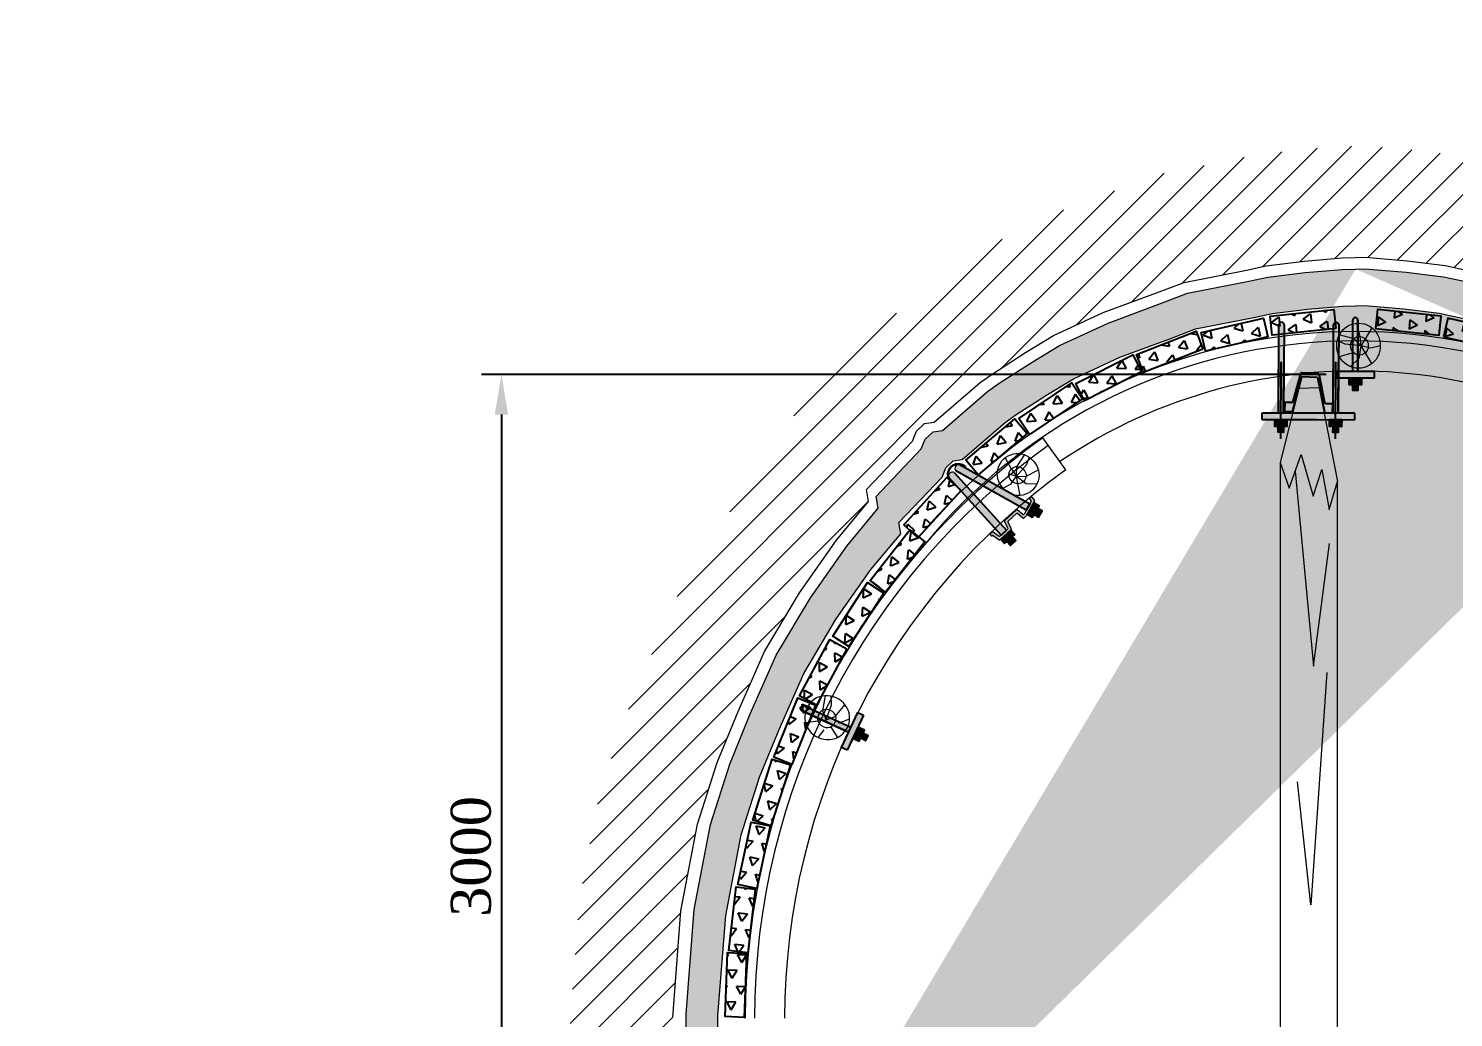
# Model space of a CAD drawing. Header units: millimetres. Extents: x -46762 to 217101, y -107409 to 31524.
# Drawn here: x 88661 to 93115, y -44343 to -41253 of the extents above; entities that cross this region are included whole.
import ezdxf

# ---------------------------------------------------------------- set-up
doc = ezdxf.new("R2010")
doc.units = ezdxf.units.MM
doc.layers.add('АП155', color=130, linetype='Continuous')
doc.styles.get("Standard").update_dxf_attribs({"font": 'TIMES.TTF'})
doc.dimstyles.new('ISO-25', dxfattribs={"dimscale": 50, "dimtxt": 2.5, "dimasz": 2.5, "dimexe": 1.25, "dimexo": 0.625, "dimtad": 1, "dimdec": 0, "dimtxsty": 'Standard', "dimcen": 2.5, "dimadec": 0, "dimazin": 0, "dimtfac": 1, "dimtdec": 0, "dimtmove": 0, "dimatfit": 3, "dimfxl": 1, "dimarcsym": 0})

# ---------------------------------------------------------------- blocks, each defined once
blk = doc.blocks.new('пзска2')
h = blk.add_hatch(color=9)
edge = h.paths.add_edge_path()
edge.add_line((79387.98750919643, 12480.88038879467), (79626.61282625502, 12400.73938868508))
edge.add_line((79626.61282625502, 12400.73938868508), (79619.42709265536, 12379.46739037297))
edge.add_line((79619.42709265536, 12379.46739037297), (79380.50641894205, 12459.07713288825))
edge.add_arc((79388.0866276481, 12468.66130303135), 12.219487769909, 90.46476017502539, 231.6592020791473, ccw=False)
edge = h.paths.add_edge_path()
edge.add_line((79376.41128150029, 12453.27671080609), (79570.36676375166, 12307.02080642545))
edge.add_line((79570.36676375166, 12307.02080642545), (79556.43053562287, 12288.54982692463))
edge.add_line((79556.43053562287, 12288.54982692463), (79362.53888556157, 12434.86732976127))
edge.add_arc((79372.4885213633, 12441.80124308344), 12.12742373903379, 71.12758126217437, 214.8726875495767, ccw=False)
h = blk.add_hatch(color=9)
edge = h.paths.add_edge_path()
edge.add_arc((79627.66398735114, 12420.72381651853), 1.914105600024586, 52.96569549510618, 133.1878639533618)
edge.add_line((79626.35398748063, 12422.11941695804), (79622.81355695822, 12418.79614233415))
edge.add_arc((79624.12355682859, 12417.40054189431), 1.914105600024586, 133.1878639533618, 232.9656954951062)
edge.add_line((79622.97070427213, 12415.8725591618), (79628.84420245845, 12411.44104481605))
edge.add_arc((79627.69134990202, 12409.91306208345), 1.914105600024586, -18.6650954844352, 52.96569549510622, ccw=False)
edge.add_line((79629.5047839201, 12409.30047959075), (79614.98623600847, 12366.32107847746))
edge.add_arc((79612.22517342953, 12367.25527092905), 2.914821109766541, 257.45859269138043, 341.3069946315402, ccw=False)
edge.add_line((79611.59223424859, 12364.40999939622), (79591.76046854799, 12375.53003915623))
edge.add_arc((79590.82431692723, 12373.86048221169), 1.914105600024586, 60.71984011856469, 142.9656954951062)
edge.add_line((79589.29633419457, 12375.0133347681), (79559.30466016682, 12335.26257932364))
edge.add_arc((79560.83264289954, 12334.10972676726), 1.914105600024586, 142.9656954951062, 217.0077024047578)
edge.add_line((79559.30412506853, 12332.95758376856), (79573.74374478357, 12313.80091985691))
edge.add_arc((79572.21522695292, 12312.64877685838), 1.914105600024586, -37.03430450489378, 37.00770240475782, ccw=False)
edge.add_line((79573.74320968543, 12311.49592430188), (79553.3143543138, 12284.41966196534))
edge.add_arc((79551.78637158129, 12285.5725145218), 1.914105600024586, 243.75876048676588, 322.96569549510616, ccw=False)
edge.add_line((79550.94004681602, 12283.85567596226), (79530.18626878763, 12294.08636202247))
edge.add_arc((79529.28421841265, 12292.60412100991), 1.735146477547994, 58.67647690679077, 148.0479790627951)
edge.add_line((79527.81196128958, 12293.52237601954), (79522.58798516571, 12286.59855452305))
edge.add_arc((79524.1159678984, 12285.44570196656), 1.914105600024586, 142.9656954951062, 232.9656954951062)
edge.add_line((79522.96311534199, 12283.91771923393), (79526.78307217342, 12281.03558784272))
edge.add_arc((79527.93592472986, 12282.56357057532), 1.914105600024586, 232.9656954951062, 322.9656954951062)
edge.add_line((79529.46390746254, 12281.41071801892), (79530.39560312434, 12282.64558094673))
edge.add_arc((79531.92358585686, 12281.49272839027), 1.914105600024586, 63.75876048676588, 142.9656954951062, ccw=False)
edge.add_line((79532.76991062213, 12283.2095669499), (79553.5236886504, 12272.97888088954))
edge.add_arc((79554.44295332953, 12274.3886519282), 1.68300384172545, 236.8929700268868, 329.831485954733)
edge.add_line((79555.8979961485, 12273.54286689265), (79584.53142966857, 12311.49341984757))
edge.add_arc((79583.00344693588, 12312.646272404), 1.914105600024586, 322.9656954951062, 397.0077024047578)
edge.add_line((79584.53196476665, 12313.79841540256), (79570.09234505187, 12332.95507931418))
edge.add_arc((79571.62086288244, 12334.1072223128), 1.914105600024586, 142.9656954951062, 217.0077024047578, ccw=False)
edge.add_line((79570.09288014992, 12335.26007486929), (79591.64296116919, 12363.82240185412))
edge.add_arc((79593.17094390187, 12362.66954929769), 1.914105600024586, 60.71984011856472, 142.9656954951062, ccw=False)
edge.add_line((79594.10709552257, 12364.33910624214), (79613.93886122323, 12353.21906648218))
edge.add_arc((79614.87501284402, 12354.88862342658), 1.914105600024586, 240.7198401185647, 322.9656954951062)
edge.add_line((79616.40299557667, 12353.73577087015), (79622.41552269796, 12361.70473235566))
edge.add_arc((79620.88753996545, 12362.85758491213), 1.914105600024586, 322.9656954951062, 341.3349045155648)
edge.add_line((79622.70097398342, 12362.24500241931), (79639.65450114332, 12412.43269670682))
edge.add_arc((79637.84106712518, 12413.04527919958), 1.914105600024586, 341.3349045155648, 412.9656954951062)
edge.add_line((79638.99391968161, 12414.57326193209), (79628.81683990761, 12422.25179925104))
edge = h.paths.add_edge_path(flags=16)
edge.add_arc((79620.88753996545, 12362.85758491213), 1.914105600024586, 322.9656954951062, 341.3349045155648)
edge.add_arc((79620.88753996545, 12362.85758491213), 1.914105600024586, 322.9656954951062, 341.3349045155648)
edge = h.paths.add_edge_path(flags=17)
edge.add_arc((79620.88753996545, 12362.85758491213), 1.914105600024586, 322.9656954951062, 341.3349045155648)
for points in [[(79638.48391189406, 12408.21222226877), (79656.85667648932, 12401.91922041512), (79642.3228326132, 12359.90285361517), (79623.96931663199, 12366.25150191964)], [(79653.34273550026, 12391.76065295233), (79646.02476543353, 12370.60489283986), (79661.44509861642, 12365.46674914093), (79668.66776640742, 12386.61382562178)], [(79583.94558119617, 12310.33219509802), (79599.40411664211, 12298.57659927863), (79572.38519902097, 12263.26957749148), (79556.96244741342, 12275.07193390929)], [(79592.87698438467, 12290.04725683594), (79605.15206058545, 12280.79099684118), (79591.3095542854, 12262.22888473643), (79578.80820147251, 12271.66284811296)]]:
    blk.add_hatch(color=9).paths.add_polyline_path(points)
at = {"color": 7}
for points in [[(79387.98750919643, 12480.88038879467), (79626.61282625502, 12400.73938868508)], [(79376.41128150029, 12453.27671080609), (79570.36676375166, 12307.02080642545), (79556.43053562287, 12288.54982692463), (79362.53888556157, 12434.86732976127)], [(79626.61282625502, 12400.73938868508), (79619.42709265536, 12379.46739037297), (79380.50641894205, 12459.07713288825)], [(79653.34273550026, 12391.76065295233), (79646.02476543353, 12370.60489283986), (79661.44509861642, 12365.46674914093), (79668.66776640742, 12386.61382562178), (79653.34273550026, 12391.76065295233)], [(79592.87698438467, 12290.04725683594), (79605.15206058545, 12280.79099684118), (79591.3095542854, 12262.22888473643), (79578.80820147251, 12271.66284811296), (79592.87698438467, 12290.04725683594)]]:
    blk.add_lwpolyline(points, dxfattribs=at)
at = {"color": 9, "linetype": 'ByBlock', "lineweight": 30}
blk.add_arc((79389.55610634592, 12450.26644457345), 32.10477288046426, 52.17423131706771, 238.6491880507332, dxfattribs=at)
at = {"layer": 'АП155', "color": 7, "lineweight": 9}
for p, q in [((79629.5047839201, 12409.30047959075), (79614.98623600847, 12366.32107847746)), ((79639.65450114332, 12412.43269670682), (79622.70097398342, 12362.24500241931)), ((79622.81355695822, 12418.79614233415), (79626.35398748063, 12422.11941695804)), ((79622.97070427213, 12415.8725591618), (79628.84420245845, 12411.44104481605)), ((79623.96931663199, 12366.25150191964), (79638.48391189406, 12408.21222226877)), ((79628.81683990761, 12422.25179925104), (79638.99391968161, 12414.57326193209)), ((79649.58975455136, 12380.91103701509), (79631.22661426303, 12387.23186209419)), ((79638.48391189406, 12408.21222226877), (79656.85667648932, 12401.91922041512)), ((79656.85667648932, 12401.91922041512), (79642.3228326132, 12359.90285361517)), ((79668.66776640742, 12386.61382562178), (79653.34273550019, 12391.76065295236)), ((79661.44509861642, 12365.46674914093), (79668.66776640742, 12386.61382562178)), ((79559.30466016682, 12335.26257932364), (79589.29633419457, 12375.0133347681)), ((79570.09288014992, 12335.26007486929), (79591.64296116919, 12363.82240185412)), ((79611.59223424859, 12364.40999939622), (79591.76046854799, 12375.53003915623)), ((79613.93886122323, 12353.21906648218), (79594.10709552257, 12364.33910624214)), ((79622.41552269796, 12361.70473235566), (79616.40299557667, 12353.73577087015)), ((79642.3228326132, 12359.90285361517), (79623.96931663199, 12366.25150191964)), ((79646.02476543354, 12370.60489283985), (79661.44509861642, 12365.46674914093)), ((79522.58798516571, 12286.59855452305), (79527.81196128958, 12293.52237601954)), ((79530.18626878763, 12294.08636202247), (79550.94004681602, 12283.85567596226)), ((79553.3143543138, 12284.41966196534), (79573.74320968543, 12311.49592430188)), ((79555.8979961485, 12273.54286689265), (79584.53142966857, 12311.49341984757)), ((79556.96244741342, 12275.07193390929), (79583.94558119617, 12310.33219509802)), ((79573.74374478357, 12313.80091985691), (79559.30412506853, 12332.95758376856)), ((79584.53196476665, 12313.79841540256), (79570.09234505187, 12332.95507931418)), ((79599.40411664211, 12298.57659927863), (79572.38519902097, 12263.26957749148)), ((79581.66704094349, 12307.69697902192), (79581.66704094349, 12307.69697902192)), ((79583.94558119617, 12310.33219509802), (79599.40411664211, 12298.57659927863)), ((79522.96311534199, 12283.91771923393), (79526.78307217342, 12281.03558784272)), ((79529.46390746254, 12281.41071801892), (79530.39560312434, 12282.64558094673)), ((79532.76991062213, 12283.2095669499), (79553.5236886504, 12272.97888088954)), ((79572.38519902097, 12263.26957749148), (79556.96244741342, 12275.07193390929)), ((79559.51661648304, 12278.33896102992), (79559.51661648304, 12278.33896102992)), ((79570.45401430462, 12292.7020645036), (79585.89465783161, 12280.92308838508)), ((79578.80820147251, 12271.66284811296), (79591.3095542854, 12262.22888473643)), ((79591.3095542854, 12262.22888473643), (79605.15206058545, 12280.79099684118)), ((79605.15206058545, 12280.79099684118), (79592.87698438467, 12290.04725683594))]:
    blk.add_line(p, q, dxfattribs=at)
for centre, radius, start, end in [((79388.0866276481, 12468.66130303135), 12.219487769909, 90.46476017502546, 231.6592020791473), ((79372.4885213633, 12441.80124308344), 12.12742373903379, 71.12758126217444, 214.8726875495767), ((79624.12355682859, 12417.40054189431), 1.914105600024586, 133.1878639533618, 232.9656954951062), ((79627.66398735114, 12420.72381651853), 1.914105600024586, 52.96569549510618, 133.1878639533618), ((79627.69134990202, 12409.91306208345), 1.914105600024586, 341.3349045155648, 52.96569549510618), ((79637.84106712518, 12413.04527919958), 1.914105600024586, 341.3349045155648, 52.96569549510618), ((79590.82431692723, 12373.86048221169), 1.914105600024586, 60.71984011856469, 142.9656954951062), ((79593.17094390187, 12362.66954929769), 1.914105600024586, 60.71984011856469, 142.9656954951062), ((79612.22517342953, 12367.25527092905), 2.914821109766541, 257.4585926913804, 341.3069946315402), ((79614.87501284402, 12354.88862342658), 1.914105600024586, 240.7198401185647, 322.9656954951062), ((79620.88753996545, 12362.85758491213), 1.914105600024586, 322.9656954951062, 341.3349045155648), ((79620.88753996545, 12362.85758491213), 1.914105600024586, 322.9656954951062, 341.3349045155648), ((79620.88753996545, 12362.85758491213), 1.914105600024586, 322.9656954951062, 341.3349045155648), ((79620.88753996545, 12362.85758491213), 1.914105600024586, 322.9656954951062, 341.3349045155648), ((79529.28421841265, 12292.60412100991), 1.735146477547994, 58.67647690679077, 148.0479790627951), ((79560.83264289954, 12334.10972676726), 1.914105600024586, 142.9656954951062, 217.0077024047578), ((79571.62086288244, 12334.1072223128), 1.914105600024586, 142.9656954951062, 217.0077024047578), ((79572.21522695292, 12312.64877685838), 1.914105600024586, 322.9656954951062, 37.00770240475778), ((79583.00344693588, 12312.646272404), 1.914105600024586, 322.9656954951062, 37.00770240475778), ((79524.1159678984, 12285.44570196656), 1.914105600024586, 142.9656954951062, 232.9656954951062), ((79527.93592472986, 12282.56357057532), 1.914105600024586, 232.9656954951062, 322.9656954951062), ((79531.92358585686, 12281.49272839027), 1.914105600024586, 63.75876048676592, 142.9656954951062), ((79551.78637158129, 12285.5725145218), 1.914105600024586, 243.7587604867659, 322.9656954951062), ((79554.44295332953, 12274.3886519282), 1.68300384172545, 236.8929700268868, 329.831485954733)]:
    blk.add_arc(centre, radius, start, end, dxfattribs=at)
blk = doc.blocks.new('мальчик')
at = {"color": 7, "linetype": 'ByBlock', "lineweight": 9}
for p, q in [((62110.5411704303, -3203.251974368038), (62085.97194289577, -3164.321193746476)), ((62111.79205275768, -3231.774464713362), (62110.5411704303, -3203.251974368038)), ((62083.27620618363, -3233.022133383558), (62042.34116641428, -3211.960909759669)), ((62111.79852717445, -3231.767395405818), (62083.27620618363, -3233.022133383558)), ((62107.09785335849, -3254.836199794005), (62111.79852717445, -3231.767395405818)), ((62134.35986856846, -3225.069260782394), (62111.79205275768, -3231.774464713362)), ((62100.17231643222, -3292.291638475426), (62107.09785335849, -3254.836199794005))]:
    blk.add_line(p, q, dxfattribs=at)
for points in [[(62146.7858041219, -3174.437593927016), (62127.79529363174, -3209.416393931552), (62111.79175579009, -3231.7676932888), (62081.42476313832, -3254.816826403253), (62047.11996643751, -3255.790661856568)], [(62153.31908767713, -3269.800450136626), (62128.16933134344, -3256.022516857224), (62111.79741108326, -3231.772872682202), (62080.45041735284, -3196.901753586132), (62071.1476882838, -3173.15576927796)]]:
    blk.add_lwpolyline(points, dxfattribs=at)
for centre, radius, start, end in [((62108.099128069, -3224.993232519671), 63.65949652277222, 315.2626785509929, 139.7673758162139), ((62104.71962127228, -3228.683259538283), 63.65949652277222, 135.2626785509929, 319.7673758162139), ((62109.30149624598, -3227.698421052695), 26.00486603317605, 314.8814180920772, 141.3563748268686), ((62107.51981327798, -3229.643810923456), 26.00486603317605, 133.6736795422713, 320.1486362764767)]:
    blk.add_arc(centre, radius, start, end, dxfattribs=at)
blk = doc.blocks.new('малчик')
at = {"color": 7, "linetype": 'ByBlock', "lineweight": 9}
for p, q in [((119615.593246907, 1573.865760420405), (119584.1780287269, 1611.446094139625)), ((119627.7657393114, 1610.4430128768), (119628.4698462511, 1637.569267079249)), ((119644.0689532542, 1563.29150951164), (119627.7657393114, 1610.4430128768)), ((119654.6362349919, 1591.769802840485), (119646.6565953917, 1640.097049478427)), ((119604.7621011095, 1553.266675202045), (119570.7307680805, 1566.50352419159)), ((119644.0723132252, 1563.296417088539), (119615.593246907, 1573.865760420405)), ((119644.0630419651, 1563.292165543156), (119654.6362349919, 1591.769802840485)), ((119668.9597904083, 1560.529138580998), (119644.0630419651, 1563.292165543156)), ((119709.1526768028, 1555.327278835044), (119668.9597904083, 1560.529138580998)), ((119607.6371590696, 1508.77504948611), (119629.9210252962, 1542.627032700286)), ((119669.0404644479, 1508.836633281964), (119650.0863085295, 1532.747085186653))]:
    blk.add_line(p, q, dxfattribs=at)
at = {"color": 7, "linetype": 'ByBlock', "lineweight": 9, "extrusion": (0, 0, -1)}
for centre, major_axis, ratio, start_param, end_param in [((119638.4088399553, 1569.248207332115), (-47.89496162578067, 47.89496162578067), 0.9999999999946823, 3.45771997180005, 6.677934424498158), ((119643.2482390612, 1571.467422897527), (-47.89496162578067, 47.89496162578067), 0.9999999999946823, 0.3161273182102568, 3.536341770908364), ((119643.3077980296, 1568.318162476637), (-19.56506301142971, 19.56506301142971), 0.999999999992481, 0.2883940536884071, 3.5429960212207)]:
    blk.add_ellipse(centre, major_axis=major_axis, ratio=ratio, start_param=start_param, end_param=end_param, dxfattribs=at)
at = {"color": 7, "linetype": 'ByBlock', "lineweight": 9, "extrusion": (0, 0, -0.9999999999999998)}
blk.add_ellipse((119640.7564568189, 1567.148187443883), major_axis=(-19.56506301141584, 19.56506301141584), ratio=0.9999999999939162, start_param=3.451065721488449, end_param=6.705667689021001, dxfattribs=at)
blk = doc.blocks.new('ск16')
h = blk.add_hatch(color=9)
edge = h.paths.add_edge_path()
edge.add_line((76510.91213818084, 28276.66980265561), (76510.91213818084, 28116.66980265561))
edge.add_line((76510.91213818084, 28116.66980265561), (76494.91213818084, 28116.66980265561))
edge.add_line((76494.91213818084, 28116.66980265561), (76494.91213818084, 28276.66980265561))
edge.add_arc((76502.91213818084, 28276.66980265561), 8, 0, 180, ccw=False)
for points in [[(76562.91213818084, 28116.66980265561), (76442.91213818084, 28116.66980265561), (76442.91213818084, 28096.66980265561), (76562.91213818084, 28096.66980265561)], [(76521.91213818084, 28096.66980265561), (76521.91213818084, 28074.66980265561), (76483.91213818084, 28074.66980265561), (76483.91213818084, 28096.66980265561)], [(76494.91213818084, 28074.66980265561), (76510.91213818084, 28074.66980265561), (76510.91213818084, 28056.66980265561), (76494.91213818084, 28056.66980265561)]]:
    blk.add_hatch(color=9).paths.add_polyline_path(points)
at = {"color": 7}
for p, q in [((76494.91213818084, 28116.66980265561), (76494.91213818084, 28276.66980265561)), ((76510.91213818084, 28116.66980265561), (76510.91213818084, 28276.66980265561)), ((76442.91213818084, 28116.66980265561), (76442.91213818084, 28096.66980265561)), ((76562.91213818084, 28116.66980265561), (76442.91213818084, 28116.66980265561)), ((76562.91213818084, 28096.66980265561), (76562.91213818084, 28116.66980265561)), ((76442.91213818084, 28096.66980265561), (76562.91213818084, 28096.66980265561)), ((76494.91213818084, 28074.66980265561), (76494.91213818084, 28056.66980265561)), ((76510.91213818084, 28074.66980265561), (76510.91213818084, 28056.66980265561))]:
    blk.add_line(p, q, dxfattribs=at)
for points in [[(76510.91213818084, 28276.66980265561), (76510.91213818084, 28116.66980265561), (76494.91213818084, 28116.66980265561), (76494.91213818084, 28276.66980265561)], [(76502.91213818084, 28096.66980265561), (76521.91213818084, 28096.66980265561), (76521.91213818084, 28074.66980265561), (76483.91213818084, 28074.66980265561), (76483.91213818084, 28096.66980265561), (76521.91213818084, 28096.66980265561)], [(76521.91213818084, 28096.66980265561), (76521.91213818084, 28074.66980265561), (76483.91213818084, 28074.66980265561), (76483.91213818084, 28096.66980265561), (76521.91213818084, 28096.66980265561)], [(76494.91213818084, 28074.66980265561), (76510.91213818084, 28074.66980265561), (76510.91213818084, 28056.66980265561), (76494.91213818084, 28056.66980265561), (76494.91213818084, 28074.66980265561)]]:
    blk.add_lwpolyline(points, dxfattribs=at)
blk.add_arc((76502.91213818084, 28276.66980265561), 8, 0, 180, dxfattribs=at)
blk = doc.blocks.new('малик')
at = {"color": 7, "linetype": 'ByBlock', "lineweight": 9}
for p, q in [((117428.6909205339, 3163.968094087497), (117438.9293063907, 3122.875612338161)), ((117420.9614535526, 3115.312123301359), (117373.7057752367, 3128.200035569345)), ((117438.9293063907, 3122.875612338161), (117442.4362078757, 3093.83736897826)), ((117476.8090733806, 3149.679889349311), (117455.3292196006, 3115.312123301359)), ((117392.7884114651, 3098.669046341267), (117368.4238110949, 3110.614576150692)), ((117442.4443673377, 3093.837369529778), (117392.7884114651, 3098.669046341267)), ((117442.4413073326, 3093.832269521379), (117420.9614535526, 3115.312123301359)), ((117442.4362078757, 3093.83736897826), (117435.1750152459, 3053.928943744948)), ((117455.3292196006, 3115.312123301359), (117442.4413073326, 3093.832269521379)), ((117455.3321224337, 3072.364357724917), (117442.4413066432, 3093.84246912448)), ((117472.7174443139, 3086.577119380221), (117442.4443673377, 3093.837369529778)), ((117502.3518785533, 3093.841418669588), (117472.7174443139, 3086.577119380221)), ((117420.9643566998, 3072.359711900484), (117373.7104209998, 3059.465411741701)), ((117435.1750152459, 3053.928943744948), (117408.9592397311, 3028.510861341907)), ((117476.8166218418, 3037.999495631244), (117455.3321224337, 3072.364357724917))]:
    blk.add_line(p, q, dxfattribs=at)
at = {"color": 7, "linetype": 'ByBlock', "lineweight": 9, "extrusion": (0, 0, -1)}
for centre, major_axis, ratio, start_param, end_param in [((117434.6703237774, 3096.498831196397), (-47.89496162553311, 47.89496162553311), 0.9999999999990257, 5.458408654375653, 8.678623107073939), ((117437.5578575065, 3095.240444359137), (-19.5650630113129, 19.5650630113129), 0.9999999999981642, 5.430675389852599, 8.685277357385274), ((117434.6706836241, 3091.174856994578), (-47.89496162553311, 47.89496162553311), 0.9999999999990257, 2.31681600078586, 5.537030453484146), ((117437.5580472185, 3092.433634156318), (-19.5650630113204, 19.5650630113204), 0.9999999999974641, 2.310161750473125, 5.564763718006)]:
    blk.add_ellipse(centre, major_axis=major_axis, ratio=ratio, start_param=start_param, end_param=end_param, dxfattribs=at)
blk = doc.blocks.new('затяж')
h = blk.add_hatch()
h.set_pattern_fill('TRIANG', scale=6, style=0)
h.set_pattern_definition([(59.99999999999999, (-60928.14965484699, 7032.150187674619), (-28.5749897581405, 49.49334591314033), [28.575, -28.575]), (120, (-60928.14965484699, 7032.150187674619), (-57.14998975814051, 5.913140350699564e-06), [28.57499999999999, -28.57499999999999]), (0, (-60942.43715484699, 7056.896887674618), (28.575, 49.49334), [28.575, -28.575])])
h.paths.add_polyline_path([(59094.13031474774, -5736.145065864868), (59094.13031474774, -5936.145065864868), (59034.13031474774, -5936.145065864868), (59034.13031474774, -5736.145065864868)])
at = {"color": 7}
blk.add_lwpolyline([(59094.13031474774, -5736.145065864868), (59094.13031474774, -5936.145065864868), (59034.13031474774, -5936.145065864868), (59034.13031474774, -5736.145065864868), (59094.13031474774, -5736.145065864868)], dxfattribs=at)
blk = doc.blocks.new('*D242')
at = {"color": 0, "lineweight": -2}
for p, q in [((92716.58664171002, -42333.96985217428), (90076.4232557416, -42333.96985217428)), ((90138.9232557416, -42458.96985217428), (90138.9232557416, -45220.56930348382)), ((92716.58664171002, -45345.56930348382), (90076.4232557416, -45345.56930348382))]:
    blk.add_line(p, q, dxfattribs=at)
at = {"color": 0, "lineweight": 15}
for points in [[(90118.08992240827, -42458.96985217428), (90159.75658907492, -42458.96985217428), (90138.9232557416, -42333.96985217428)], [(90118.08992240827, -45220.56930348382), (90159.75658907492, -45220.56930348382), (90138.9232557416, -45345.56930348382)]]:
    blk.add_solid(points, dxfattribs=at)
at = {"layer": 'Defpoints', "color": 0, "lineweight": 15}
for p in [(92747.83664171002, -42333.96985217428), (90138.9232557416, -45345.56930348382), (92747.83664171002, -45345.56930348382)]:
    blk.add_point(p, dxfattribs=at)
at = {"color": 0, "lineweight": 15, "insert": (90044.09178494132, -43839.76957782904), "char_height": 125, "attachment_point": 5, "rotation": 90}
blk.add_mtext('3000', dxfattribs=at)
blk = doc.blocks.new('СВПУСИЛ')
for p, q in [((92839.92056259899, -42729.97024166628), (92812.07433528174, -42834.5254429917)), ((92835.68864560979, -42722.83628213483), (92813.13744283852, -42805.17972907244)), ((92890.49647502229, -42731.53135747064), (92839.92056259899, -42729.97024166628)), ((92889.34829006574, -42718.48972523742), (92841.87090192134, -42717.02425091516)), ((92890.49647502229, -42731.53135747064), (92911.8412693842, -42837.60492747583)), ((92895.1603212854, -42724.67198154904), (92912.59007695144, -42808.24951212644)), ((92806.09132797911, -42838.97843119822), (92787.10037272134, -42838.39224146931)), ((92807.98556257886, -42810.02308842212), (92787.99508336019, -42809.40604660222)), ((92937.42391551984, -42814.01843420598), (92917.43343630117, -42813.40139238608)), ((92936.52920488098, -42843.00462907307), (92917.5382496232, -42842.41843934415))]:
    blk.add_line(p, q)
at = {"color": 7}
for p, q in [((92787.99508336019, -42809.40604660222), (92787.10037272134, -42838.39224146931)), ((92937.42391551984, -42814.01843420598), (92936.52920488098, -42843.00462907307))]:
    blk.add_line(p, q, dxfattribs=at)
for centre, radius, start, end in [((92841.68578937539, -42723.02139468079), 5.999999999999999, 88.23202484565921, 178.2320248464925), ((92889.16317751977, -42724.48686900306), 5.999999999999999, 358.2320248464926, 88.23202484565921), ((92806.27644052506, -42832.98128743262), 5.999999999999999, 268.2320248456592, 358.2320248464926), ((92808.13982303382, -42805.02546861746), 4.999999999999999, 268.2320248456592, 358.2320248464926), ((92917.7233621692, -42836.42129557856), 5.999999999999999, 178.2320248464925, 268.2320248456592), ((92917.58769675612, -42808.40377258141), 4.999999999999999, 178.2320248464925, 268.2320248456592)]:
    blk.add_arc(centre, radius, start, end)
blk = doc.blocks.new('спецск')
h = blk.add_hatch(color=9)
edge = h.paths.add_edge_path()
edge.add_line((92785.5398890838, -42466.88011163719), (92783.95573497117, -42742.66077485179))
edge.add_line((92783.95573497117, -42742.66077485179), (92767.95599893623, -42742.56886830785))
edge.add_line((92767.95599893623, -42742.56886830785), (92769.53967341034, -42466.87170394573))
edge.add_arc((92777.53987016655, -42466.70668996213), 8.00189838437035, -1.2418438218481924, 181.1816289845473, ccw=False)
h = blk.add_hatch(color=9)
edge = h.paths.add_edge_path()
edge.add_line((92956.53065366369, -42467.11995945335), (92954.94649955106, -42742.90062266796))
edge.add_line((92954.94649955106, -42742.90062266796), (92938.94676351614, -42742.80871612403))
edge.add_line((92938.94676351614, -42742.80871612403), (92940.53043799025, -42467.11155176189))
edge.add_arc((92948.53063474646, -42466.94653777829), 8.00189838437035, -1.2418438218481924, 181.1816289845473, ccw=False)
for points in [[(92886.94762140264, -42742.51001985621), (92715.95685682274, -42742.27017204004), (92715.84197364282, -42762.2698420837), (92886.83273822271, -42762.50968989986), (93006.83075848463, -42763.19898897942), (93006.94564166456, -42743.19931893576)], [(92794.84067031524, -42762.7236306444), (92794.71429881733, -42784.72326769243), (92756.7149257344, -42784.50498965057), (92756.84129723231, -42762.50535260254)], [(92767.7147442584, -42784.56817539953), (92783.7144802933, -42784.66008194347), (92783.6110854314, -42802.65978498275), (92767.61134939647, -42802.5678784388)], [(92965.83143489517, -42762.96347846057), (92965.70506339724, -42784.9631155086), (92927.70569031431, -42784.74483746674), (92927.83206181222, -42762.74520041872)], [(92938.7055088383, -42784.80802321569), (92954.70524487321, -42784.89992975963), (92954.60185001131, -42802.89963279893), (92938.60211397638, -42802.80772625498)]]:
    blk.add_hatch(color=9).paths.add_polyline_path(points)
at = {"color": 7}
for p, q in [((92767.95599893623, -42742.56886830785), (92768.87506437564, -42582.57150795864)), ((92775.32780616144, -42822.64122019215), (92776.70922314876, -42582.15445813439)), ((92783.95573497117, -42742.66077485179), (92784.87480041054, -42582.66341450257)), ((92938.94676351614, -42742.80871612403), (92939.86582895555, -42582.8113557748)), ((92946.31857074135, -42822.88106800831), (92947.69998772867, -42582.39430595055)), ((92954.94649955106, -42742.90062266796), (92955.86556499045, -42582.90326231874)), ((92715.95685682274, -42742.27017204004), (92715.84197364282, -42762.2698420837)), ((92886.94762140264, -42742.51001985621), (92715.95685682274, -42742.27017204004)), ((93006.94564166456, -42743.19931893576), (92886.94762140264, -42742.51001985621)), ((93006.83075848463, -42763.19898897942), (93006.94564166456, -42743.19931893576)), ((92715.84197364282, -42762.2698420837), (92886.83273822271, -42762.50968989986)), ((92767.7147442584, -42784.56817539953), (92767.61134939647, -42802.5678784388)), ((92783.7144802933, -42784.66008194347), (92783.6110854314, -42802.65978498275)), ((92886.83273822271, -42762.50968989986), (93006.83075848463, -42763.19898897942)), ((92938.7055088383, -42784.80802321569), (92938.60211397638, -42802.80772625498)), ((92954.70524487321, -42784.89992975963), (92954.60185001131, -42802.89963279893))]:
    blk.add_line(p, q, dxfattribs=at)
for points in [[(92785.5398890838, -42466.88011163719), (92783.95573497117, -42742.66077485179), (92767.95599893623, -42742.56886830785), (92769.53967341034, -42466.87170394573)], [(92956.53065366369, -42467.11995945335), (92954.94649955106, -42742.90062266796), (92938.94676351614, -42742.80871612403), (92940.53043799025, -42467.11155176189)], [(92775.84098377377, -42762.61449162348), (92794.84067031524, -42762.7236306444), (92794.71429881733, -42784.72326769243), (92756.7149257344, -42784.50498965057), (92756.84129723231, -42762.50535260254), (92794.84067031524, -42762.7236306444)], [(92794.84067031524, -42762.7236306444), (92794.71429881733, -42784.72326769243), (92756.7149257344, -42784.50498965057), (92756.84129723231, -42762.50535260254), (92794.84067031524, -42762.7236306444)], [(92767.7147442584, -42784.56817539953), (92783.7144802933, -42784.66008194347), (92783.6110854314, -42802.65978498275), (92767.61134939647, -42802.5678784388), (92767.7147442584, -42784.56817539953)], [(92946.83174835368, -42762.85433943965), (92965.83143489517, -42762.96347846057), (92965.70506339724, -42784.9631155086), (92927.70569031431, -42784.74483746674), (92927.83206181222, -42762.74520041872), (92965.83143489517, -42762.96347846057)], [(92965.83143489517, -42762.96347846057), (92965.70506339724, -42784.9631155086), (92927.70569031431, -42784.74483746674), (92927.83206181222, -42762.74520041872), (92965.83143489517, -42762.96347846057)], [(92938.7055088383, -42784.80802321569), (92954.70524487321, -42784.89992975963), (92954.60185001131, -42802.89963279893), (92938.60211397638, -42802.80772625498), (92938.7055088383, -42784.80802321569)]]:
    blk.add_lwpolyline(points, dxfattribs=at)
for centre in [(92777.53987016655, -42466.70668996213), (92948.53063474646, -42466.94653777829)]:
    blk.add_arc(centre, 8.00189838437035, 358.7581561781518, 181.1816289845474, dxfattribs=at)

msp = doc.modelspace()

# ---------------------------------------------------------------- hatches: boundary and pattern name
at = {"lineweight": 0}
h = msp.add_hatch(dxfattribs=at)
h.set_pattern_fill('JIS_WOOD', scale=100, style=0)
h.set_pattern_definition([(45, (31806.47618747782, -39409.25694076146), (-49.99999991609842, 49.99999991609842), [])])
h.paths.add_polyline_path([(94361.3663407605, -42767.22589938336), (94362.87480214612, -42791.09639285459), (93688.04889157471, -42667.11683767446), (93795.11885274567, -42304.2144186743), (93959.69429695304, -42363.38084369409), (93994.25503107428, -42369.04880575238), (93982.83775597281, -42359.25028694158), (93945.33157864967, -42332.69856919092), (93840.62769813859, -42265.53809784059), (93753.11386072857, -42212.43431653282), (93598.40174378647, -42140.58816656613), (93431.42213983957, -42078.79461271585), (93344.89846182233, -42045.9557862623), (93149.94656685874, -42007.64387970101), (93088.6131662443, -41994.50841828087), (92969.86838752267, -41979.70858998402), (92851.6601852822, -41969.73552937178), (92809.00748378073, -41968.85657079284), (92766.35478227926, -41969.73552937178), (92648.1465800388, -41979.70858998402), (92529.40180131717, -41994.50841828087), (92468.06840070274, -42007.64387970101), (92273.11650573913, -42045.9557862623), (92186.5928277219, -42078.79461271585), (92019.613223775, -42140.58816656613), (91864.9011068329, -42212.43431653282), (91777.38726942289, -42265.53809784059), (91672.68338891181, -42332.69856919092), (91635.17721158866, -42359.25028694158), (91491.40468453798, -42482.63855588168), (91461.7125823292, -42487.32388869146), (91436.70846411363, -42510.75228177328), (91424.20640500591, -42541.98967814023), (91280.02524989386, -42693.28107678912), (91286.7148774093, -42731.16660388669), (91186.37277005555, -42851.5097004359), (91070.42210817672, -43016.42380191967), (90961.16107381333, -43199.16665118372), (90878.657396823, -43386.36694674782), (90813.40139735701, -43546.16864434485), (90751.75677085656, -43738.94749101145), (90700.05523506834, -44009.23541554299), (90674.22636825498, -44343.26101829238), (90674.22636825498, -45348.55692992097), (94943.78859930651, -45348.55692992097), (94943.78859930651, -44343.26101829238), (94917.95973249312, -44009.23541554299), (94866.2581967049, -43738.94749101145), (94804.61357020447, -43546.16864434485), (94739.35757073849, -43386.36694674782), (94656.85389374814, -43199.16665118372), (94547.59285938476, -43016.42380191967), (94431.64219750593, -42851.5097004359)])
h.paths.add_polyline_path([(94656.7686650497, -45665.78941036624), (95264.00576663538, -45536.71717993473), (95264.00576663538, -45216.74460512996), (94943.78859930651, -45284.8088652051), (94943.7885993065, -44343.26101829245), (94917.95973249315, -44009.23541554308), (94866.2581967049, -43738.94749101145), (94804.61357020441, -43546.16864434476), (94739.35757073836, -43386.36694674797), (94656.8538937482, -43199.16665118383), (94547.59285938481, -43016.42380191971), (94431.64219750588, -42851.50970043589), (94361.36634076045, -42767.22589938334), (94362.87480214609, -42791.09639285459), (93688.04889157474, -42667.11683767447), (93795.11885274565, -42304.2144186743), (93959.69429695306, -42363.3808436941), (93994.2550310743, -42369.04880575238), (93982.8377559728, -42359.25028694153), (93972.86078805252, -42352.18730011825), (94051.21836285, -42365.03794615412), (94230.8225531174, -42184.76062638231), (94309.1073212062, -42197.66046862718), (94158.91229680163, -42068.76029246095), (94115.78019287999, -42038.22581704771), (93995.37073029226, -41960.99127499483), (93894.72981727074, -41899.9219264909), (93716.81088278734, -41817.29885402919), (93524.7843382484, -41746.23626710137), (93425.28210852857, -41708.4716166798), (93201.08742932044, -41664.41292413431), (93130.55401861382, -41649.30714350115), (92993.99752308396, -41632.28734095977), (92858.05809050743, -41620.81832125569), (92809.00748378073, -41619.80751888991), (92759.95687705404, -41620.81832125569), (92624.0174444775, -41632.28734095977), (92487.46094894764, -41649.30714350115), (92416.92753824106, -41664.41292413431), (92192.7328590329, -41708.4716166798), (92093.2306293131, -41746.23626710137), (91901.20408477413, -41817.29885402919), (91723.28515029073, -41899.9219264909), (91622.64423726921, -41960.99127499483), (91502.23477468148, -42038.22581704771), (91459.10267075984, -42068.76029246095), (91293.76426465157, -42210.65680174208), (91259.61834711148, -42216.04493447332), (91230.86361116357, -42242.98758651741), (91216.48624318969, -42278.91059233941), (91050.67791481083, -42452.89570078564), (91058.37098645358, -42496.46405694784), (90942.97756299676, -42634.85861797944), (90809.63430183611, -42824.50983468576), (90683.98411231823, -43034.66411133942), (90589.10488377934, -43249.94445123814), (90514.06048439344, -43433.71640347472), (90443.16916391795, -43655.41207714131), (90383.7123977615, -43966.24319035259), (90354.00920092611, -44350.37263351439), (90354.00920092611, -45665.78941036624)])
at = {"lineweight": 15}
h = msp.add_hatch(dxfattribs=at)
h.set_pattern_fill('GRAVEL', scale=10, style=0)
h.set_pattern_definition([(228.0128, (182.88, 254), (-2032.001726589601, -2286.002808951258), [34.1721, -3383.05]), (184.9697, (160.02, 228.6), (3048.004930617913, 253.9982075387458), [58.6405, -5805.4]), (132.5104, (101.6, 223.52), (2539.998151833169, -2794.002729246041), [41.34819999999999, -4093.47]), (267.2737, (2.54, 160.02), (253.9988970828173, 5079.998365336643), [53.40049999999999, -5286.639999999999]), (292.8337, (0, 106.68), (-1270.003605550191, 3048.001733005111), [52.3634, -5183.98]), (357.2737, (20.32, 58.42), (-5079.998365336643, 253.9988970828175), [53.40049999999999, -5286.639999999999]), (37.6942, (73.66000000000001, 55.88), (-3302.002086123993, -2539.997735698489), [70.61939999999998, -6991.310000000001]), (72.2553, (129.54, 99.06), (1778.00355654672, 5588.00162060364), [66.672, -6600.53]), (121.4296, (149.86, 162.56), (-2032.000523526448, 3301.996115997269), [53.5813, -5304.55]), (175.2364, (121.92, 208.28), (2793.997805305446, -253.9976162721156), [61.1713, -2997.39]), (222.3974, (60.96, 213.36), (-3048.000091723971, -2793.996365063697), [79.1078, -7831.68]), (138.8141, (254, 157.48), (-1777.998867422474, 1523.997655712401), [27.0005, -2673.06]), (171.4692, (233.68, 175.26), (3301.99495955914, -508.0012800045699), [51.36819999999999, -5085.459999999999]), (225, (182.88, 182.88), (-5.329070518200751e-14, -253.9998268700197), [35.9209, -323.289]), (203.1986, (165.1, 213.36), (1270.004282559083, 508.0022274306265), [19.3441, -1915.06]), (291.8014, (147.32, 205.74), (-254.0001781894509, 762.0004908731864), [27.3566, -1340.48]), (30.9638, (157.48, 180.34), (761.9991954808227, 508.0003958660552), [44.432, -1436.63]), (161.5651, (195.58, 203.2), (508.0002318180981, -253.9996222465077), [32.1287, -771.0899999999999]), (16.38950000000001, (0, 205.74), (2540.001401396935, 761.9984149967804), [45.00880000000001, -4455.88]), (70.3462, (43.18000000000001, 218.44), (-1015.997168867651, -2793.9960488545), [37.7599, -3738.219999999999]), (293.1986, (195.58, 254), (-508.0022274306264, 1270.004282559083), [38.688, -1895.72]), (343.6105, (210.82, 218.44), (-2540.001401396935, 761.9984149967811), [45.0088, -4455.879999999999]), (339.444, (0, 48.26000000000001), (-1270.001576425591, 507.9993836050138), [43.4035, -2126.77]), (294.7751, (40.64, 33.02), (-1269.997040362684, 2793.998702615667), [36.36719999999999, -3600.36]), (66.80140000000002, (198.12, 0), (508.0022274306268, 1270.004282559083), [38.688, -1895.72]), (17.354, (213.36, 35.56), (-3302.000178185996, -1015.998467560563), [42.57829999999999, -4215.239999999999]), (69.444, (73.66000000000001, 0), (-507.9993836050144, -1270.001576425591), [21.7018, -2148.48]), (101.3099, (182.88, 0), (-253.9987462887348, 1015.996746090262), [12.9515, -1282.2]), (165.9638, (180.34, 12.7), (762.0005354697173, -253.9995604123641), [52.3634, -994.905]), (186.0090000000001, (129.54, 25.4), (2539.996254442795, 253.9994068547858), [48.5267, -4804.139999999999]), (303.6901, (157.48, 157.48), (-254.0000871307233, 507.999509923184), [36.6324, -879.178]), (353.1572, (177.8, 127), (4318.001785664343, -508.002275165484), [63.95569999999999, -6331.599999999999]), (60.94540000000001, (241.3, 119.38), (-1015.997636582909, -1777.995761083413), [26.1508, -2588.94]), (90, (254, 142.24), (-254, 254), [15.24, -238.76]), (120.2564, (124.46, 33.02), (1015.997846683611, -1777.999103247756), [35.2867, -3493.39]), (48.01279999999999, (106.68, 63.5), (2032.001726589601, 2286.002808951258), [68.3443, -3348.88]), (0, (152.4, 114.3), (254, 254), [66.04, -187.96]), (325.3048, (218.44, 114.3), (-2539.995599095369, 1778.000169048476), [40.161, -3975.93]), (254.0546, (251.46, 91.44), (-254.0006479701474, -1016.002420320363), [36.9829, -1812.17]), (207.646, (241.3, 55.88), (-4825.998304902272, -2540.001597472339), [60.2145, -5961.25]), (175.4261, (187.96, 27.94), (-3302.000760474751, 253.9987711219462), [63.70289999999999, -6306.579999999999]), (175.4261, (187.96, 27.94), (-3302.000760474751, 253.9987711219462), [63.70289999999999, -6306.579999999999])])
edge = h.paths.add_edge_path()
edge.add_line((90716.08482150058, -45345.3894803196), (90716.08482150058, -44332.53233808861))
edge.add_line((90716.08482150058, -44332.53233808861), (90741.40723994505, -44005.05625696176))
edge.add_line((90741.40723994505, -44005.05625696176), (90792.09502012958, -43740.06809565633))
edge.add_line((90792.09502012958, -43740.06809565633), (90852.53092846335, -43551.06922637534))
edge.add_line((90852.53092846335, -43551.06922637534), (90916.50739852805, -43394.40089539786))
edge.add_line((90916.50739852805, -43394.40089539786), (90997.3933563617, -43210.87119386443))
edge.add_line((90997.3933563617, -43210.87119386443), (91104.51201750227, -43031.71153772321))
edge.add_line((91104.51201750227, -43031.71153772321), (91218.18913699134, -42870.03104607246))
edge.add_line((91218.18913699134, -42870.03104607246), (91316.56375204402, -42752.04761808303))
edge.add_line((91316.56375204402, -42752.04761808303), (91310.00529369558, -42714.90494445797))
edge.add_line((91310.00529369558, -42714.90494445797), (91451.35936733484, -42566.5800438218))
edge.add_line((91451.35936733484, -42566.5800438218), (91463.61628802867, -42535.95514542282))
edge.add_line((91463.61628802867, -42535.95514542282), (91488.13012941647, -42512.98613259751))
edge.add_line((91488.13012941647, -42512.98613259751), (91517.24003354274, -42508.39266905851))
edge.add_line((91517.24003354274, -42508.39266905851), (91658.19349143555, -42387.42377794076))
edge.add_line((91658.19349143555, -42387.42377794076), (91694.96425351709, -42361.39268210679))
edge.add_line((91694.96425351709, -42361.39268210679), (91797.61511676325, -42295.54908274372))
edge.add_line((91797.61511676325, -42295.54908274372), (91883.41299657698, -42243.48655204983))
edge.add_line((91883.41299657698, -42243.48655204983), (92035.09154259865, -42173.0491501217))
edge.add_line((92035.09154259865, -42173.0491501217), (92198.79703666424, -42112.4672345822))
edge.add_line((92198.79703666424, -42112.4672345822), (92283.62417197524, -42080.27230668657))
edge.add_line((92283.62417197524, -42080.27230668657), (92474.75348076309, -42042.71161397942))
edge.add_line((92474.75348076309, -42042.71161397942), (92534.88426567921, -42029.83371062635))
edge.add_line((92534.88426567921, -42029.83371062635), (92651.30071540628, -42015.3240750412))
edge.add_line((92651.30071540628, -42015.3240750412), (92767.19110975967, -42005.54656463704))
edge.add_line((92767.19110975967, -42005.54656463704), (92809.00748378073, -42004.68484054004))
edge.add_line((90815.74780541868, -45345.3894803196), (90815.74780541868, -44336.52939028281))
edge.add_line((90815.74780541868, -44336.52939028281), (90839.86439441342, -44024.64740825724))
edge.add_line((90839.86439441342, -44024.64740825724), (90888.13847077964, -43772.27773082349))
edge.add_line((90888.13847077964, -43772.27773082349), (90945.69647871656, -43592.27880769875))
edge.add_line((90945.69647871656, -43592.27880769875), (91006.62645020674, -43443.07087343448))
edge.add_line((91006.62645020674, -43443.07087343448), (91083.6606957626, -43268.28068149788))
edge.add_line((91083.6606957626, -43268.28068149788), (91185.67846827745, -43097.65243755386))
edge.add_line((91185.67846827745, -43097.65243755386), (91293.94239160034, -42943.67101693409))
edge.add_line((91293.94239160034, -42943.67101693409), (91387.63250117435, -42831.30584742036))
edge.add_line((91387.63250117435, -42831.30584742036), (91381.38635036629, -42795.93187253934))
edge.add_line((91381.38635036629, -42795.93187253934), (91516.00927764177, -42654.67006240966))
edge.add_line((91516.00927764177, -42654.67006240966), (91527.68253544543, -42625.50349250587))
edge.add_line((91527.68253544543, -42625.50349250587), (91551.02905105287, -42603.62824219605))
edge.add_line((91551.02905105287, -42603.62824219605), (91578.75276926835, -42599.25351501605))
edge.add_line((91578.75276926835, -42599.25351501605), (91712.9941577377, -42484.04504728486))
edge.add_line((91712.9941577377, -42484.04504728486), (91748.01393114869, -42459.25352744298))
edge.add_line((91748.01393114869, -42459.25352744298), (91845.77665804978, -42396.54533757339))
edge.add_line((91845.77665804978, -42396.54533757339), (91927.48892453907, -42346.96197500778))
edge.add_line((91927.48892453907, -42346.96197500778), (92071.94468265492, -42279.87873507623))
edge.add_line((92071.94468265492, -42279.87873507623), (92227.85467700311, -42222.18167265767))
edge.add_line((92227.85467700311, -42222.18167265767), (92308.64242491836, -42191.51983656659))
edge.add_line((92308.64242491836, -42191.51983656659), (92490.67033804965, -42155.74774827407))
edge.add_line((92490.67033804965, -42155.74774827407), (92547.93775225547, -42143.48307841399))
edge.add_line((92547.93775225547, -42143.48307841399), (92658.81056151935, -42129.66437785671))
edge.add_line((92658.81056151935, -42129.66437785671), (92769.18236566545, -42120.35246318608))
edge.add_line((92769.18236566545, -42120.35246318608), (92809.00748378073, -42119.53177356988))
edge.add_line((90716.08482150058, -45345.3894803196), (90815.74780541868, -45345.3894803196))
edge.add_line((93883.37481022491, -42335.9432681141), (93820.39985079823, -42295.54908274372))
edge.add_line((93820.39985079823, -42295.54908274372), (93734.60197098448, -42243.48655204983))
edge.add_line((93734.60197098448, -42243.48655204983), (93582.92342496284, -42173.0491501217))
edge.add_line((93582.92342496284, -42173.0491501217), (93419.21793089724, -42112.4672345822))
edge.add_line((93419.21793089724, -42112.4672345822), (93334.39079558622, -42080.27230668657))
edge.add_line((93334.39079558622, -42080.27230668657), (93143.26148679838, -42042.71161397942))
edge.add_line((93143.26148679838, -42042.71161397942), (93083.13070188227, -42029.83371062635))
edge.add_line((93083.13070188227, -42029.83371062635), (92966.71425215519, -42015.3240750412))
edge.add_line((92966.71425215519, -42015.3240750412), (92850.82385780179, -42005.54656463704))
edge.add_line((92850.82385780179, -42005.54656463704), (92809.00748378073, -42004.68484054004))
edge.add_line((93912.05985492605, -42490.08608730815), (93905.02080982376, -42484.04504728486))
edge.add_line((93905.02080982376, -42484.04504728486), (93870.00103641278, -42459.25352744298))
edge.add_line((93870.00103641278, -42459.25352744298), (93772.23830951168, -42396.54533757339))
edge.add_line((93772.23830951168, -42396.54533757339), (93690.5260430224, -42346.96197500778))
edge.add_line((93690.5260430224, -42346.96197500778), (93546.07028490654, -42279.87873507623))
edge.add_line((93546.07028490654, -42279.87873507623), (93390.16029055836, -42222.18167265767))
edge.add_line((93390.16029055836, -42222.18167265767), (93309.3725426431, -42191.51983656659))
edge.add_line((93309.3725426431, -42191.51983656659), (93127.34462951182, -42155.74774827407))
edge.add_line((93127.34462951182, -42155.74774827407), (93070.077215306, -42143.48307841399))
edge.add_line((93070.077215306, -42143.48307841399), (92959.20440604212, -42129.66437785671))
edge.add_line((92959.20440604212, -42129.66437785671), (92848.83260189602, -42120.35246318608))
edge.add_line((92848.83260189602, -42120.35246318608), (92809.00748378073, -42119.53177356988))
edge.add_line((93789.3568619946, -42408.79160316376), (93979.30883566255, -42477.08112996112))
edge.add_line((93979.30883566255, -42477.08112996112), (94561.06510808936, -42572.4891866222))
edge.add_line((94561.06510808936, -42572.4891866222), (94594.4096624545, -42590.1321006802))
edge.add_line((94594.4096624545, -42590.1321006802), (95748.68834667874, -42351.51754705433))
edge.add_line((93883.37481022491, -42335.9432681141), (93959.69429695304, -42363.38084369409))
edge.add_line((93959.69429695304, -42363.38084369409), (94541.45056937984, -42458.78890035517))
edge.add_line((94541.45056937984, -42458.78890035517), (94574.79512374499, -42476.43181441317))
edge.add_line((94574.79512374499, -42476.43181441317), (95705.2482771853, -42242.74251711455))
edge.add_line((95705.2482771853, -42242.74251711455), (95729.22437200343, -42355.5411747037))

# ---------------------------------------------------------------- linework, layer by layer
at = {"color": 7, "lineweight": 15}
for p, q in [((91902.99991284925, -42631.70328958648), (91831.23975587077, -42531.80594292289)), ((92572.59579288785, -42608.47212344865), (92572.59579288783, -45265.99830812839)), ((92752.59579288783, -45265.99830812839), (92752.59579288785, -42667.96728526447))]:
    msp.add_line(p, q, dxfattribs=at)
at = {"color": 1, "lineweight": 15}
msp.add_line((91466.50112505165, -42860.22566996126), (91443.87426870676, -42841.47382327727), dxfattribs=at)
at = {"color": 7, "lineweight": 0}
for points in [[(90674.22636825498, -44343.26101829238), (90700.05523506834, -44009.23541554299), (90751.75677085656, -43738.94749101145), (90813.40139735701, -43546.16864434485), (90878.657396823, -43386.36694674782), (90961.16107381333, -43199.16665118372), (91070.42210817672, -43016.42380191967), (91186.37277005555, -42851.5097004359), (91286.7148774093, -42731.16660388669), (91280.02524989386, -42693.28107678912), (91424.20640500591, -42541.98967814023), (91436.70846411363, -42510.75228177328), (91461.7125823292, -42487.32388869146), (91491.40468453798, -42482.63855588168), (91635.17721158866, -42359.25028694158), (91672.68338891181, -42332.69856919092), (91777.38726942289, -42265.53809784059), (91864.9011068329, -42212.43431653282), (92019.613223775, -42140.58816656613), (92186.5928277219, -42078.79461271585), (92273.11650573913, -42045.9557862623), (92468.06840070274, -42007.64387970101), (92529.40180131717, -41994.50841828087), (92648.1465800388, -41979.70858998402), (92766.35478227926, -41969.73552937178), (92809.00748378073, -41968.85657079284)], [(93972.86078805254, -42352.18730011826), (93945.33157864967, -42332.69856919092), (93840.62769813859, -42265.53809784059), (93753.11386072857, -42212.43431653282), (93598.40174378647, -42140.58816656613), (93431.42213983957, -42078.79461271585), (93344.89846182233, -42045.9557862623), (93149.94656685874, -42007.64387970101), (93088.6131662443, -41994.50841828087), (92969.86838752267, -41979.70858998402), (92851.6601852822, -41969.73552937178), (92809.00748378073, -41968.85657079284)], [(90716.08482150058, -45345.3894803196), (90716.08482150058, -44332.53233808861), (90741.40723994505, -44005.05625696176), (90792.09502012958, -43740.06809565633), (90852.53092846335, -43551.06922637534), (90916.50739852805, -43394.40089539786), (90997.3933563617, -43210.87119386443), (91104.51201750227, -43031.71153772321), (91218.18913699134, -42870.03104607246), (91316.56375204402, -42752.04761808303), (91310.00529369558, -42714.90494445797), (91451.35936733484, -42566.5800438218), (91463.61628802867, -42535.95514542282), (91488.13012941647, -42512.98613259751), (91517.24003354274, -42508.39266905851), (91658.19349143555, -42387.42377794076), (91694.96425351709, -42361.39268210679), (91797.61511676325, -42295.54908274372), (91883.41299657698, -42243.48655204983), (92035.09154259865, -42173.0491501217), (92198.79703666424, -42112.4672345822), (92283.62417197524, -42080.27230668657), (92474.75348076309, -42042.71161397942), (92534.88426567921, -42029.83371062635), (92651.30071540628, -42015.3240750412), (92767.19110975967, -42005.54656463704), (92809.00748378073, -42004.68484054004)], [(93883.37481022491, -42335.9432681141), (93820.39985079823, -42295.54908274372), (93734.60197098448, -42243.48655204983), (93582.92342496284, -42173.0491501217), (93419.21793089724, -42112.4672345822), (93334.39079558622, -42080.27230668657), (93143.26148679838, -42042.71161397942), (93083.13070188227, -42029.83371062635), (92966.71425215519, -42015.3240750412), (92850.82385780179, -42005.54656463704), (92809.00748378073, -42004.68484054004)], [(90815.74780541868, -45345.3894803196), (90815.74780541868, -44336.52939028281), (90839.86439441342, -44024.64740825724), (90888.13847077964, -43772.27773082349), (90945.69647871656, -43592.27880769875), (91006.62645020674, -43443.07087343448), (91083.6606957626, -43268.28068149788), (91185.67846827745, -43097.65243755386), (91293.94239160034, -42943.67101693409), (91387.63250117435, -42831.30584742036), (91381.38635036629, -42795.93187253934), (91516.00927764177, -42654.67006240966), (91527.68253544543, -42625.50349250587), (91551.02905105287, -42603.62824219605), (91578.75276926835, -42599.25351501605), (91712.9941577377, -42484.04504728486), (91748.01393114869, -42459.25352744298), (91845.77665804978, -42396.54533757339), (91927.48892453907, -42346.96197500778), (92071.94468265492, -42279.87873507623), (92227.85467700311, -42222.18167265767), (92308.64242491836, -42191.51983656659), (92490.67033804965, -42155.74774827407), (92547.93775225547, -42143.48307841399), (92658.81056151935, -42129.66437785671), (92769.18236566545, -42120.35246318608), (92809.00748378073, -42119.53177356988)], [(93912.05985492605, -42490.08608730815), (93905.02080982376, -42484.04504728486), (93870.00103641278, -42459.25352744298), (93772.23830951168, -42396.54533757339), (93690.5260430224, -42346.96197500778), (93546.07028490654, -42279.87873507623), (93390.16029055836, -42222.18167265767), (93309.3725426431, -42191.51983656659), (93127.34462951182, -42155.74774827407), (93070.077215306, -42143.48307841399), (92959.20440604212, -42129.66437785671), (92848.83260189602, -42120.35246318608), (92809.00748378073, -42119.53177356988)]]:
    msp.add_lwpolyline(points, dxfattribs=at)
at = {"color": 7, "lineweight": 15}
for points in [[(92694.95719284302, -42375.10763868666), (92631.77619621024, -42377.24730200449), (92572.59579288785, -42608.47212344865)], [(92694.95719284302, -42375.10763868666), (92752.59579288785, -42667.96728526447)], [(92572.59579288785, -42608.47212344865), (92601.52754135389, -42688.87735225231), (92638.72515333822, -42584.15156487533), (92675.92222718598, -42714.55218829331), (92703.65132676688, -42630.77155839169), (92725.97000158479, -42755.76683487761), (92752.59579288785, -42667.96728526447)], [(92620.27328862593, -42636.10076154371), (92677.1814278008, -43245.46853047243), (92727.24057184393, -42861.90541200421)], [(92718.89728657505, -43265.06446187652), (92668.83814253181, -43990.49919243081), (92627.12171618722, -43606.9360739626)]]:
    msp.add_lwpolyline(points, dxfattribs=at)
at = {"color": 5, "lineweight": 50}
msp.add_circle((89704.45603030844, -49454.64871210628), 15822.23402072757, dxfattribs=at)
at = {"color": 7, "lineweight": 15}
for centre, radius, start, end in [((92809.00748378073, -43972.81829120107), 1773, 48.31431862776311, 140.3499999996694), ((92809.00748378073, -43972.81829120107), 1744, 48.44108298929038, 140.3499999996694), ((92809.00748378073, -43972.81829120107), 1650, 48.8829050039411, 124.0730355665382), ((93134.00748378073, -44345.3894803196), 2233, 125.6911599997965, 180), ((93134.00748378073, -44345.3894803196), 2204, 125.6911599997965, 180), ((93134.00748378073, -44345.3894803196), 2110, 125.6911599997965, 180)]:
    msp.add_arc(centre, radius, start, end, dxfattribs=at)

# ---------------------------------------------------------------- block references
for p, rotation in [((92361.29592748878, 17180.31290724933), 275.916364349758), ((84839.28326604409, 16654.63640431014), 282.9908996713642), ((76268.81132306196, 14902.87105324167), 291.2410824579869), ((70555.22654467612, 12983.79777755706), 296.8625572839069), ((63744.96978339873, 9831.95678787597), 303.9128445511962), ((58207.10052063045, 6447.80906098798), 309.9818901888524), ((51846.68423487635, 1424.199988217166), 317.5460604440627), ((48452.36564815488, -1927.732102776623), 321.9643726645557), ((44987.50336375852, -5908.250651381328), 326.8607926647563), ((41919.14972371519, -10106.00612741863), 331.6787586346374), ((38418.87329604775, -16025.58176768512), 338.1245861887608), ((36527.4435751557, -20034.93567419813), 342.2079742664209), ((34351.14832844144, -25901.54445191483), 348.0548623131918), ((32856.27880809866, -31603.3350985826), 353.5499201131312), ((32063.94948404787, -36224.05043714057), 357.8798416657961)]:
    msp.add_blockref('затяж', p, dxfattribs=dict(at, rotation=rotation))
at = {"color": 7, "lineweight": 15, "xscale": -1}
for p, rotation in [((93256.71904007268, 17180.31290724933), 84.08363565024206), ((100778.7317015174, 16654.63640431014), 77.00910032863574)]:
    msp.add_blockref('затяж', p, dxfattribs=dict(at, rotation=rotation))
at = {"color": 5, "lineweight": 15}
for name, p in [('спецск', (-200.5532634858973, 288.0119992843829)), ('СВПУСИЛ', (-200.6119203686249, 388.273880351393))]:
    msp.add_blockref(name, p, dxfattribs=at)
at = {"color": 9}
for name, p, rotation in [('ск16', (16283.791346034, -70383.66851993836), 359.9570912710282), ('пзска2', (11246.14477030339, -40129.59369705513), 349.292941157942)]:
    msp.add_blockref(name, p, dxfattribs=dict(at, rotation=rotation))
at = {"color": 7, "lineweight": 15}
msp.add_blockref('малик', (-24616.80789497821, -45337.97736377682), dxfattribs=at)
at = {"color": 7, "lineweight": 15, "xscale": -1}
for name, p in [('мальчик', (153860.4386002861, -39419.53846984805)), ('малчик', (210797.9783365376, -44976.40869697009))]:
    msp.add_blockref(name, p, dxfattribs=at)
at = {"color": 9, "xscale": -1, "rotation": 65.04290872883342}
msp.add_blockref('ск16', (148998.0210865081, 14051.36812552356), dxfattribs=at)

# ---------------------------------------------------------------- dimensions: what is measured, and where the dimension line sits
at = {"color": 7, "lineweight": 15}
dim = msp.add_linear_dim(base=(90138.9232557416, -45345.56930348382), p1=(92747.83664171002, -42333.96985217428), p2=(92747.83664171002, -45345.56930348382), angle=90, text='3000', dimstyle='ISO-25', dxfattribs=at)
dim.commit()
dim.dimension.update_dxf_attribs({"geometry": '*D242', "text_midpoint": (90044.09178494132, -43839.76957782904)})

doc.saveas('drawing.dxf')
